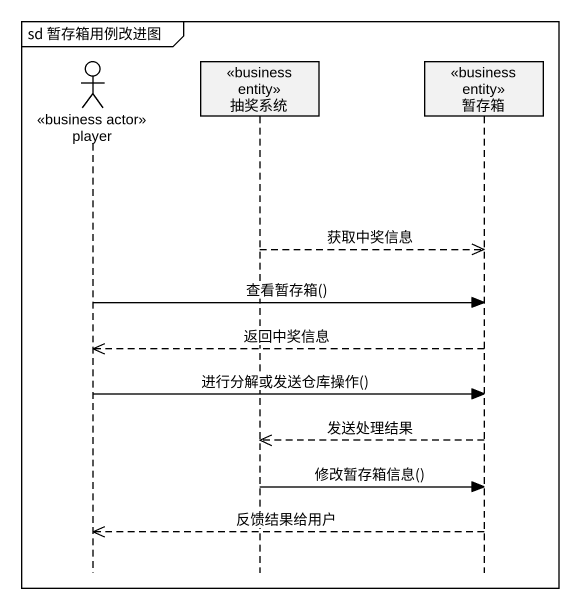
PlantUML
@startuml
mainframe sd 暂存箱用例改进图
hide footbox
actor player <<business actor>>
participant 抽奖系统 <<business entity>>
participant 暂存箱 <<business entity>>

抽奖系统 -->> 暂存箱 : 获取中奖信息
player -> 暂存箱 : 查看暂存箱()
暂存箱 -->> player : 返回中奖信息
player -> 暂存箱 : 进行分解或发送仓库操作()
暂存箱 -->> 抽奖系统 : 发送处理结果
抽奖系统 -> 暂存箱 : 修改暂存箱信息()
暂存箱 -->> player : 反馈结果给用户
@enduml
